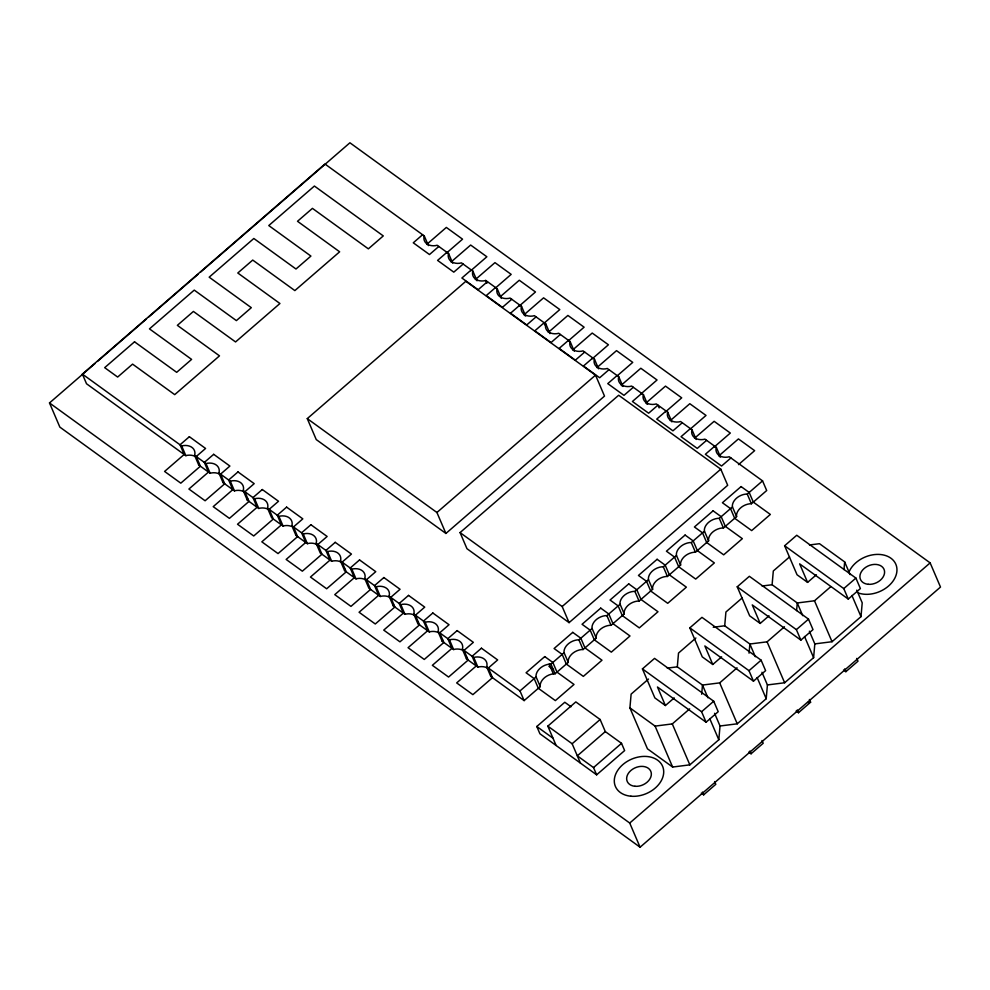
<?xml version="1.0" encoding="UTF-8"?>
<svg xmlns="http://www.w3.org/2000/svg" width="990" height="990" viewBox="0 0 990 990"><rect width="100%" height="100%" fill="white"/><g stroke="black" fill="none" stroke-linecap="round" stroke-linejoin="round"><path stroke-width="1.49" d="M714.582 713.295L720.027 725.992L718.814 739.765L689.844 764.849L672.618 767.04L647.46 748.824L629.912 707.887L631.125 694.114L648.512 679.053M707.924 697.764L702.479 685.055L677.309 666.839L678.521 653.066L695.896 638.005M701.675 694.238L702.479 685.055L719.693 682.877L737.067 667.817M755.321 656.716L749.876 644.007L724.705 625.791L725.918 612.018L742.141 597.972M749.059 653.19L749.876 644.007L767.089 641.829L784.476 626.769M802.717 615.669L797.272 602.96L772.101 584.744L773.314 570.97L789.537 556.925M720.027 725.992L737.241 723.814L766.211 698.717L767.411 684.944L761.966 672.247M796.604 610.62L797.272 602.96L814.485 600.782L830.709 586.736M767.411 684.944L784.637 682.766L813.607 657.669L814.82 643.896L809.375 631.199M843.987 569.572L844.668 561.924L819.497 543.696L809.461 544.97M814.82 643.896L832.033 641.718L861.003 616.634L862.216 602.848L856.771 590.151M220.374 474.643A12.833 9.368 -23.2 0 0 211.922 472.861L210.152 473.269L198.718 464.991L194.572 455.313L194.919 453.89A12.833 9.368 -23.2 0 0 183.459 445.587L181.69 445.995L82.38 374.096L324.955 164.018L424.264 235.929L428.41 245.594M198.718 464.991L199.064 463.555M244.691 492.253A12.833 9.368 -23.2 0 0 236.226 490.471L234.457 490.867L223.022 482.588L218.877 472.923L219.236 471.488A12.833 9.368 -23.2 0 0 207.776 463.196L206.007 463.605L194.572 455.313M223.022 482.588L223.381 481.165M269.008 509.85A12.833 9.368 -23.2 0 0 260.543 508.068L258.774 508.476L247.339 500.197L243.194 490.52L243.54 489.097A12.833 9.368 -23.2 0 0 232.081 480.793L230.311 481.202L218.877 472.923M247.339 500.197L247.686 498.762M290.899 526.21A12.833 9.368 -23.2 0 0 284.848 525.665L283.078 526.074L271.644 517.795L267.498 508.13L267.857 506.694A12.833 9.368 -23.2 0 0 256.398 498.403L254.628 498.799L243.194 490.52M317.629 545.057A12.833 9.368 -23.2 0 0 309.165 543.275L307.395 543.683L295.961 535.392L291.815 525.727L292.161 524.292A12.833 9.368 -23.2 0 0 280.702 516L278.933 516.409L267.498 508.13M295.961 535.392L296.307 533.969M341.934 562.654A12.833 9.368 -23.2 0 0 333.469 560.872L331.7 561.281L320.265 553.002L316.119 543.324L316.478 541.901A12.833 9.368 -23.2 0 0 305.019 533.598L303.249 534.006L291.815 525.727M366.25 580.264A12.833 9.368 -23.2 0 0 357.786 578.482L356.016 578.878L344.582 570.599L340.436 560.934L340.783 559.499A12.833 9.368 -23.2 0 0 329.324 551.207L327.554 551.616L316.119 543.324M424.264 235.929L423.906 237.365A12.833 9.368 -23.2 0 0 435.365 245.656L437.135 245.248L448.581 253.527L452.715 263.204M344.582 570.599L344.928 569.176M390.555 597.861A12.833 9.368 -23.2 0 0 382.091 596.079L380.321 596.487L368.886 588.208L364.741 578.531L365.1 577.108A12.833 9.368 -23.2 0 0 353.64 568.804L351.871 569.213L340.436 560.934M448.581 253.527L448.223 254.962A12.833 9.368 -23.2 0 0 459.682 263.266L461.451 262.857L472.886 271.136L477.032 280.801M415.218 615.718A12.833 9.368 -23.2 0 0 406.754 613.936L404.984 614.345L393.203 605.806L389.058 596.141L389.404 594.705A12.833 9.368 -23.2 0 0 377.945 586.402L376.188 586.81L364.741 578.531M472.886 271.136L472.527 272.559A12.833 9.368 -23.2 0 0 483.999 280.863L485.756 280.455L497.203 288.733L501.336 298.411M393.203 605.806L393.55 604.37M439.535 633.315A12.833 9.368 -23.2 0 0 431.071 631.533L429.301 631.942L417.867 623.663L413.721 613.998L414.08 612.562A12.833 9.368 -23.2 0 0 402.608 604.271L400.851 604.667L389.058 596.141M497.203 288.733L496.844 290.169A12.833 9.368 -23.2 0 0 508.303 298.46L510.073 298.064L521.507 306.343L525.653 316.008L523.995 314.808L543.584 297.841L559.796 309.573L543.659 323.544M417.867 623.663L418.213 622.227M463.84 650.925A12.833 9.368 -23.2 0 0 455.375 649.143L453.618 649.551L442.171 641.26L438.025 631.595L438.384 630.16A12.833 9.368 -23.2 0 0 426.925 621.869L425.156 622.277L413.721 613.998M521.507 306.343L521.161 307.766A12.833 9.368 -23.2 0 0 532.62 316.07L534.377 315.662L545.824 323.94L549.97 333.605M442.171 641.26L442.53 639.837M488.157 668.522A12.833 9.368 -23.2 0 0 479.692 666.74L477.923 667.149L466.488 658.87L462.342 649.192L462.701 647.769A12.833 9.368 -23.2 0 0 451.23 639.466L449.472 639.874L438.025 631.595M545.824 323.94L545.465 325.376A12.833 9.368 -23.2 0 0 556.925 333.667L558.694 333.259L570.129 341.538L574.274 351.215M466.488 658.87L466.835 657.434M570.129 341.538L569.782 342.973A12.833 9.368 -23.2 0 0 581.241 351.277L583.011 350.868L594.446 359.147L594.087 360.57A12.833 9.368 -23.2 0 0 605.546 368.874L607.316 368.466L618.75 376.745L618.404 378.18A12.833 9.368 -23.2 0 0 629.863 386.471L631.632 386.063L643.413 394.602L643.067 396.037A12.833 9.368 -23.2 0 0 654.526 404.328L656.296 403.932L667.73 412.211L667.371 413.634A12.833 9.368 -23.2 0 0 678.831 421.938L680.6 421.53L692.035 429.808L691.688 431.244A12.833 9.368 -23.2 0 0 703.148 439.535L704.917 439.127L716.352 447.406L715.993 448.841A12.833 9.368 -23.2 0 0 727.452 457.145L729.222 456.736L762.548 480.868L766.693 490.533L751.41 503.762L749.678 503.799A12.833 9.368 -23.2 0 0 736.486 515.233L736.597 516.607L723.43 528.004L721.685 528.041A12.833 9.368 -23.2 0 0 708.494 539.463L708.605 540.837L695.438 552.247L693.705 552.284A12.833 9.368 -23.2 0 0 680.501 563.706L680.613 565.08L667.446 576.477L665.713 576.514A12.833 9.368 -23.2 0 0 652.521 587.949L652.62 589.322L639.057 601.079L637.312 601.116A12.833 9.368 -23.2 0 0 624.121 612.538L624.232 613.911L611.065 625.309L609.333 625.346A12.833 9.368 -23.2 0 0 596.129 636.78L596.24 638.142L583.073 649.551L581.34 649.588A12.833 9.368 -23.2 0 0 568.149 661.011L568.248 662.384L555.081 673.794L553.348 673.831A12.833 9.368 -23.2 0 0 540.156 685.253L540.268 686.627L524.131 700.598L490.793 676.467L486.659 666.802L487.006 665.367A12.833 9.368 -23.2 0 0 475.546 657.075L473.777 657.484L462.342 649.192M490.793 676.467L491.151 675.044M200.289 272.349L349.916 142.783L930.142 562.889L940.5 587.058L640.085 847.217L59.858 427.111L49.5 402.942L95.09 363.466M97.428 361.437L146.52 318.916M148.859 316.899L197.951 274.379M422.606 234.729L413.275 242.81L429.487 254.541L438.818 246.46M426.752 244.406L446.341 227.428L462.553 239.172L446.416 253.143M446.923 252.326L437.592 260.407L453.791 272.151L463.122 264.07M451.069 262.004L470.658 245.037L486.857 256.769L470.733 270.74M471.228 269.936L461.897 278.017L478.108 289.748L487.439 281.667M307.271 418.621L465.869 281.271L595.534 375.148L604.506 396.099L445.908 533.449L316.243 439.572L307.271 418.621L436.924 512.498L445.908 533.449M475.373 279.601L494.963 262.635L511.174 274.366L495.037 288.35M495.545 287.533L486.214 295.614L502.413 307.346L511.743 299.277M500.841 296.208L519.28 280.244L535.479 291.976L519.354 305.947M519.849 305.143L510.518 313.224L526.73 324.955L536.06 316.874M548.312 332.405L567.901 315.439L584.112 327.183L567.975 341.154M560.365 334.471L551.034 342.552L534.835 330.821L544.166 322.74L545.341 325.5M568.47 340.337L559.14 348.418L575.351 360.162L584.682 352.081M572.616 350.014L592.206 333.048L608.417 344.78L592.28 358.751M592.787 357.947L583.457 366.028L599.668 377.759L608.986 369.678M596.933 367.612L616.523 350.646L632.734 362.377L617.748 375.358M436.924 512.498L595.534 375.148M617.092 375.544L607.761 383.625L623.972 395.357L633.303 387.288M460.065 532.595L618.676 395.245L720.782 469.173L727.687 485.286L569.077 622.636L466.971 548.707L460.065 532.595L562.172 606.524L569.077 622.636M640.901 393.958L657.038 379.987L640.827 368.255L621.237 385.221L622.896 386.422L618.75 376.745M641.755 393.401L632.424 401.482L648.636 413.214L657.966 405.145L659.154 407.905M666.072 411.011L656.741 419.092L672.952 430.823L682.283 422.742M665.565 411.815L681.702 397.844L665.49 386.112L645.901 403.079L647.559 404.279L643.413 394.602M670.218 420.676L689.807 403.71L706.019 415.441L689.882 429.413M690.376 428.608L681.046 436.689L697.257 448.421L706.588 440.34M694.522 438.273L714.124 421.307L730.323 433.051L714.186 447.022M714.693 446.205L705.363 454.286L721.574 466.03L730.905 457.949M562.172 606.524L720.782 469.173M738.503 464.619L754.64 450.648L738.429 438.917L718.839 455.883L720.497 457.083L716.352 447.406M524.131 700.598L519.985 690.933L536.122 676.95L536.011 675.576A12.833 9.368 -23.2 0 1 549.202 664.154L550.935 664.117L564.102 652.719L564.003 651.346A12.833 9.368 -23.2 0 1 577.195 639.911L578.927 639.874L592.094 628.477L591.983 627.103A12.833 9.368 -23.2 0 1 605.187 615.681L606.919 615.644L620.087 604.234L619.975 602.861A12.833 9.368 -23.2 0 1 633.167 591.438L634.912 591.401L648.475 579.645L648.376 578.271A12.833 9.368 -23.2 0 1 661.567 566.849L663.3 566.812L676.467 555.415L676.356 554.041A12.833 9.368 -23.2 0 1 689.56 542.607L691.292 542.57L704.459 531.172L704.348 529.798A12.833 9.368 -23.2 0 1 717.54 518.376L719.285 518.339L732.452 506.93L732.34 505.556A12.833 9.368 -23.2 0 1 745.532 494.134L747.264 494.097L762.548 480.868M556.12 745.482L547.829 726.14L575.821 701.91L600.126 719.507L605.311 731.598L621.522 743.329L624.628 750.581L596.636 774.824L539.909 733.751L536.803 726.499L564.795 702.257L571.02 706.773M665.404 705.536L654.86 697.901L642.436 668.894L654.563 658.387L713.716 701.229L718.208 711.699L706.08 722.205L657.459 686.998L665.404 705.536L674.215 697.901M712.788 664.488L702.257 656.865L689.82 627.858L701.96 617.352L761.112 660.182L765.604 670.651L753.477 681.157L704.855 645.95L712.788 664.488L721.611 656.853M760.196 623.44L749.653 615.817L737.228 586.81L749.356 576.304L808.508 619.134L813 629.603L800.873 640.109L752.251 604.902L760.196 623.44L769.007 615.805M807.593 582.392L797.049 574.769L784.625 545.762L796.752 535.256L855.904 578.086L860.397 588.567L848.269 599.074L799.648 563.867L807.593 582.392L816.404 574.757M580.425 763.092L572.146 743.75L600.126 719.507M605.311 731.598L577.318 755.84L593.53 767.572L596.636 774.824M593.53 767.572L621.522 743.329M629.912 707.887L655.083 726.103L672.297 723.913L689.684 708.865M706.08 722.205L701.588 711.723L713.716 701.229M753.477 681.157L748.985 670.688L761.112 660.182M800.873 640.109L796.381 629.64L808.508 619.134M848.269 599.074L843.777 588.592L855.904 578.086M640.085 847.217L629.727 823.049L930.142 562.889M701.328 793.126L703.667 794.822L715.795 784.315L714.607 781.555M748.725 752.078L751.063 753.774L763.191 743.267L762.003 740.508M796.121 711.03L798.46 712.726L810.587 702.219L809.399 699.46M843.517 669.982L845.856 671.678L857.984 661.184L856.796 658.412M82.38 374.096L86.526 383.761L185.835 455.672L187.605 455.264A12.833 9.368 -23.2 0 1 196.07 457.046M762.065 586.018L772.101 584.744M713.233 627.252L724.705 625.791M667.272 668.114L677.309 666.839M807.753 702.578L810.587 702.219M784.625 545.762L843.777 588.592M737.228 586.81L796.381 629.64M689.82 627.858L748.985 670.688M642.436 668.894L701.588 711.723M548.893 666.27L553.521 669.624M486.659 666.802L519.985 690.933M547.829 726.14L572.146 743.75M536.803 726.499L553.014 738.231M49.5 402.942L629.727 823.049M844.668 561.924L850.113 574.621M851.92 595.46L861.003 616.634M844.668 668.918L845.856 671.678M814.485 600.782L832.033 641.718M747.264 494.097L751.41 503.762M804.536 636.496L813.607 657.669M732.452 506.93L736.597 516.607M692.035 429.808L696.18 439.473M719.285 518.339L723.43 528.004M797.272 709.966L798.46 712.726M767.089 641.829L784.637 682.766M667.73 412.211L671.876 421.876M704.459 531.172L708.605 540.837M757.127 677.544L766.211 698.717M691.292 542.57L695.438 552.247M594.446 359.147L598.591 368.812M676.467 555.415L680.613 565.08M749.876 751.014L751.063 753.774M719.693 682.877L737.241 723.814M663.3 566.812L667.446 576.477M709.731 718.591L718.814 739.765M648.475 579.645L652.62 589.322M634.912 591.401L639.057 601.079M485.756 280.455L486.944 283.214M702.479 792.062L703.667 794.822M672.297 723.913L689.844 764.849M620.087 604.234L624.232 613.911M655.083 726.103L672.618 767.04M606.919 615.644L611.065 625.309M592.094 628.477L596.24 638.142M578.927 639.874L583.073 649.551M564.102 652.719L568.248 662.384M550.935 664.117L555.081 673.794M549.202 664.154L553.348 673.831M536.122 676.95L540.268 686.627M473.777 657.484L477.923 667.149M449.472 639.874L453.618 649.551M425.156 622.277L429.301 631.942M400.851 604.667L404.984 614.345M376.188 586.81L380.321 596.487M351.871 569.213L356.016 578.878M327.554 551.616L331.7 561.281M303.249 534.006L307.395 543.683M278.933 516.409L283.078 526.074M254.628 498.799L258.774 508.476M230.311 481.202L234.457 490.867M206.007 463.605L210.152 473.269M181.69 445.995L185.835 455.672M848.876 572.282A25.666 18.736 -23.2 0 1 882.3 554.759A25.666 18.736 -23.2 0 1 893.859 579.868A25.666 18.736 -23.2 0 1 858.417 593.01M134.529 341.81L104.68 367.661L117.649 377.054L132.573 364.122L174.71 394.639L219.495 355.856L177.358 325.339L193.409 311.442L235.558 341.946L279.935 303.509L237.798 273.005L252.722 260.073L294.859 290.59L339.644 251.806L297.507 221.29L312.432 208.37L368.354 248.849L383.279 235.917L314.399 186.046L268.773 225.559L310.91 256.076L295.985 269.008L253.836 238.491L209.175 277.175L251.312 307.68L236.387 320.611L194.25 290.107L149.465 328.878L191.602 359.395L176.678 372.327L134.529 341.81M189.362 436.714L180.031 444.795L184.177 454.472L164.588 471.438L180.799 483.17L200.388 466.203L196.243 456.526L205.574 448.458L189.362 436.714M213.679 454.323L204.348 462.404L208.494 472.069L188.904 489.035L205.103 500.767L224.705 483.801L220.56 474.136L229.89 466.055L213.679 454.323M237.984 471.921L228.653 480.002L232.799 489.666L213.209 506.645L229.42 518.376L249.01 501.41L244.864 491.733L254.195 483.652L237.984 471.921M262.3 489.53L252.97 497.599L257.115 507.276L237.526 524.242L253.725 535.974L273.327 519.007L269.181 509.343L278.512 501.262L262.3 489.53M286.605 507.128L277.287 515.208L281.42 524.873L261.83 541.839L278.042 553.583L297.631 536.605L293.486 526.94L302.816 518.859L286.605 507.128M310.922 524.725L301.591 532.806L305.737 542.483L286.147 559.449L302.346 571.181L321.948 554.214L317.802 544.537L327.133 536.469L310.922 524.725M335.226 542.334L325.908 550.415L330.041 560.08L310.452 577.046L326.663 588.778L346.253 571.812L342.107 562.147L351.438 554.066L335.226 542.334M359.543 559.932L350.213 568.013L354.358 577.677L334.769 594.644L350.967 606.387L370.569 589.421L366.424 579.744L375.755 571.663L359.543 559.932M383.86 577.541L374.529 585.61L378.675 595.287L359.073 612.253L375.284 623.985L394.874 607.019L390.728 597.354L400.059 589.273L383.86 577.541M408.524 595.398L399.193 603.467L403.338 613.144L383.736 630.11L399.948 641.842L419.537 624.876L415.392 615.211L424.722 607.13L408.524 595.398M432.828 612.996L423.497 621.077L427.643 630.741L408.053 647.707L424.264 659.451L443.854 642.473L439.709 632.808L449.039 624.727L432.828 612.996M457.145 630.593L447.814 638.674L451.96 648.351L432.358 665.317L448.569 677.049L468.159 660.082L464.013 650.405L473.344 642.337L457.145 630.593M481.449 648.202L472.119 656.283L476.264 665.948L456.675 682.914L472.886 694.646L492.476 677.68L488.33 668.015L497.661 659.934L481.449 648.202M544.748 656.593L526.086 672.755L534.192 678.62L538.337 688.298L555.353 700.611L574.014 684.461L556.999 672.136L552.853 662.471L544.748 656.593M572.74 632.363L554.078 648.524L562.184 654.39L566.317 664.055L583.345 676.38L601.994 660.219L584.979 647.893L580.833 638.228L572.74 632.363M600.72 608.12L582.058 624.282L590.164 630.147L594.309 639.812L611.325 652.138L629.986 635.976L612.971 623.663L608.825 613.986L600.72 608.12M628.712 583.877L610.05 600.039L618.156 605.905L622.302 615.582L639.317 627.895L657.979 611.746L640.963 599.42L636.817 589.755L628.712 583.877M657.113 559.288L638.451 575.45L646.557 581.316L650.69 590.993L667.718 603.306L686.367 587.157L669.351 574.831L665.206 565.166L657.113 559.288M685.092 535.058L666.431 551.207L674.537 557.085L678.682 566.75L695.698 579.076L714.359 562.914L697.344 550.589L693.198 540.924L685.092 535.058M713.085 510.815L694.423 526.977L702.529 532.843L706.674 542.508L723.69 554.833L742.351 538.671L725.336 526.358L721.19 516.681L713.085 510.815M741.077 486.573L722.415 502.734L730.521 508.6L734.667 518.277L751.682 530.591L770.344 514.441L753.316 502.116L749.183 492.438L741.077 486.573M630.939 796.22A25.666 18.736 -23.2 0 0 663.263 768.228A25.666 18.736 -23.2 0 0 622.797 764.627A25.666 18.736 -23.2 0 0 630.939 796.22M868.218 584.298A12.833 9.368 -23.2 0 0 884.367 570.302A12.833 9.368 -23.2 0 0 864.134 568.507A12.833 9.368 -23.2 0 0 868.218 584.298M634.974 786.283A12.833 9.368 -23.2 0 0 651.135 772.299A12.833 9.368 -23.2 0 0 630.89 770.492A12.833 9.368 -23.2 0 0 634.974 786.283"/></g></svg>
